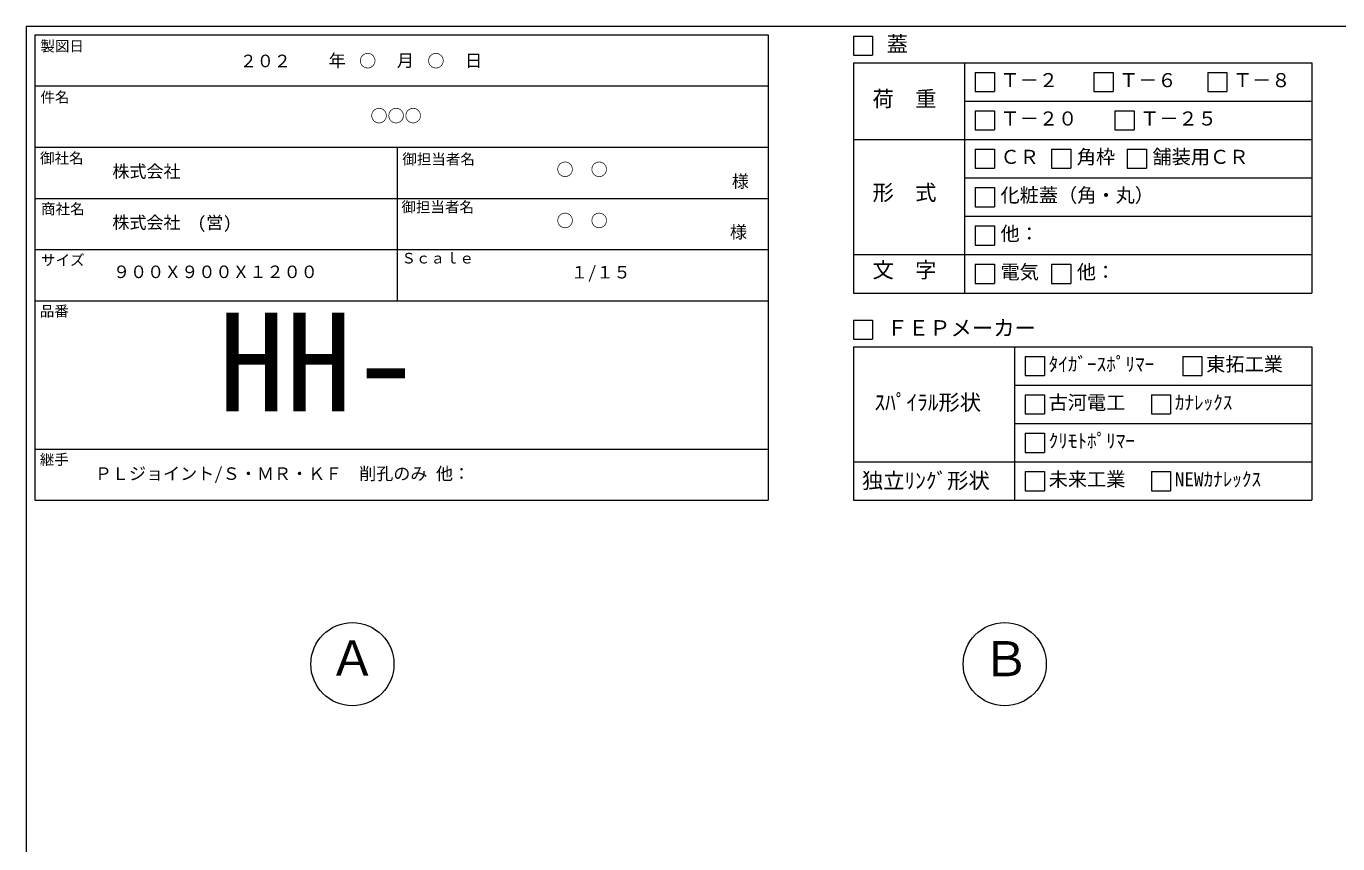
# Model space of a CAD drawing. Units: millimetres, scale not verified. Extents: x -4890 to 18490, y -2348 to 2349.
# Drawn here: x -1230 to 1846, y 431 to 2349 of the extents above; entities that cross this region are included whole.
import ezdxf
from ezdxf.enums import TextEntityAlignment as Align

# ---------------------------------------------------------------- set-up
doc = ezdxf.new("R2010")
doc.units = ezdxf.units.MM
doc.header["$LTSCALE"] = 10
for name, color, linetype, lineweight in [('0-2_waku', 7, 'Continuous', 18), ('0-3_gaikei', 7, 'Continuous', 18), ('0-E_文字１', 7, 'Continuous', 18), ('1-5_文字２', 7, 'Continuous', 5)]:
    doc.layers.add(name, color=color, linetype=linetype, lineweight=lineweight)
doc.styles.add('ＭＳ ゴシック', font='')
doc.styles.get('ＭＳ ゴシック').set_extended_font_data('MS Gothic')

msp = doc.modelspace()

# ---------------------------------------------------------------- linework, layer by layer
at = {"layer": '0-2_waku'}
for p, q in [((-1230.06, 2348.62), (-1230.06, -1926.38)), ((-1210.06, 2328.62), (-1210.06, 1236.62)), ((-1210.06, 2328.62), (509.94, 2328.62)), ((-1210.06, 2328.62), (-1210.06, 1236.62)), ((-1210.06, 2328.62), (509.94, 2328.62)), ((-1210.06, 2328.62), (-1210.06, 1236.62)), ((509.94, 2328.62), (509.94, 1236.62)), ((709.94, 2262.84), (1784.94, 2262.84)), ((709.94, 2262.84), (709.94, 1722.84)), ((970.61, 2262.84), (970.61, 1722.84)), ((1784.94, 2262.84), (1784.94, 1722.84)), ((-1210.06, 2208.62), (509.94, 2208.62)), ((-1210.06, 2208.62), (509.94, 2208.62)), ((-1210.06, 2208.62), (509.94, 2208.62)), ((-1210.06, 2208.62), (509.94, 2208.62)), ((970.61, 2172.84), (1784.94, 2172.84)), ((-1210.06, 2064.62), (509.94, 2064.62)), ((-1210.06, 2064.62), (509.94, 2064.62)), ((-360.06, 2064.62), (-360.06, 1704.62)), ((709.94, 2082.84), (1784.94, 2082.84)), ((970.61, 1992.84), (1784.94, 1992.84)), ((-1210.06, 1944.62), (509.94, 1944.62)), ((970.61, 1902.84), (1784.94, 1902.84)), ((-1210.06, 1824.62), (509.94, 1824.62)), ((709.94, 1812.84), (1784.94, 1812.84)), ((709.94, 1722.84), (1784.94, 1722.84)), ((-1210.06, 1704.62), (509.94, 1704.62)), ((709.94, 1596.62), (1784.94, 1596.62)), ((709.94, 1596.62), (709.94, 1236.62)), ((1087.76, 1596.62), (1087.76, 1236.62)), ((1784.94, 1596.62), (1784.94, 1236.62)), ((1087.76, 1506.62), (1784.94, 1506.62)), ((1087.76, 1416.62), (1784.94, 1416.62)), ((-1210.06, 1356.62), (509.94, 1356.62)), ((709.94, 1326.62), (1784.94, 1326.62)), ((-1210.06, 1236.62), (509.94, 1236.62)), ((709.94, 1236.62), (1784.94, 1236.62)), ((709.94, 1236.62), (1784.94, 1236.62))]:
    msp.add_line(p, q, dxfattribs=at)
msp.add_lwpolyline([(-1230.06, 2348.62), (4889.94, 2348.62), (4889.94, -1926.38)], dxfattribs=at)
at = {"layer": '0-3_gaikei'}
for centre in [(-465.06, 852.37), (1064.94, 852.37)]:
    msp.add_circle(centre, 97.5, dxfattribs=at)
at = {"layer": '0-E_文字１'}
for p, q in [((709.94, 2325.65), (709.94, 2280.65)), ((709.94, 2280.65), (754.94, 2280.65)), ((995.91, 2240.34), (1040.91, 2240.34)), ((995.91, 2240.34), (995.91, 2195.34)), ((995.91, 2240.34), (995.91, 2195.34)), ((995.91, 2240.34), (1040.91, 2240.34)), ((995.91, 2240.34), (995.91, 2195.34)), ((995.91, 2240.34), (1040.91, 2240.34)), ((1040.91, 2240.34), (1040.91, 2195.34)), ((1040.91, 2240.34), (1040.91, 2195.34)), ((1040.91, 2240.34), (1040.91, 2195.34)), ((1274, 2240.34), (1319, 2240.34)), ((1274, 2240.34), (1274, 2195.34)), ((1319, 2240.34), (1319, 2195.34)), ((1541.2, 2240.34), (1586.2, 2240.34)), ((1541.2, 2240.34), (1541.2, 2195.34)), ((1586.2, 2240.34), (1586.2, 2195.34)), ((995.91, 2195.34), (1040.91, 2195.34)), ((995.91, 2195.34), (1040.91, 2195.34)), ((995.91, 2195.34), (1040.91, 2195.34)), ((1274, 2195.34), (1319, 2195.34)), ((1541.2, 2195.34), (1586.2, 2195.34)), ((995.91, 2150.34), (1040.91, 2150.34)), ((995.91, 2150.34), (995.91, 2105.34)), ((1040.91, 2150.34), (1040.91, 2105.34)), ((1323.39, 2150.34), (1368.39, 2150.34)), ((1323.39, 2150.34), (1323.39, 2105.34)), ((1368.39, 2150.34), (1368.39, 2105.34)), ((995.91, 2105.34), (1040.91, 2105.34)), ((1323.39, 2105.34), (1368.39, 2105.34)), ((995.91, 2060.34), (1040.91, 2060.34)), ((995.91, 2060.34), (995.91, 2015.34)), ((995.91, 2060.34), (995.91, 2015.34)), ((1040.91, 2060.34), (1040.91, 2015.34)), ((1040.91, 2060.34), (1040.91, 2015.34)), ((1174.91, 2060.34), (1219.91, 2060.34)), ((1174.91, 2060.34), (1174.91, 2015.34)), ((1219.91, 2060.34), (1219.91, 2015.34)), ((1352.41, 2060.34), (1397.41, 2060.34)), ((1352.41, 2060.34), (1352.41, 2015.34)), ((1397.41, 2060.34), (1397.41, 2015.34)), ((995.91, 2015.34), (1040.91, 2015.34)), ((995.91, 2015.34), (1040.91, 2015.34)), ((1174.91, 2015.34), (1219.91, 2015.34)), ((1352.41, 2015.34), (1397.41, 2015.34)), ((995.91, 1970.34), (995.91, 1925.34)), ((1040.91, 1970.34), (1040.91, 1925.34)), ((995.91, 1925.34), (1040.91, 1925.34)), ((995.91, 1880.34), (1040.91, 1880.34)), ((995.91, 1880.34), (995.91, 1835.34)), ((995.91, 1880.34), (995.91, 1835.34)), ((1040.91, 1880.34), (1040.91, 1835.34)), ((1040.91, 1880.34), (1040.91, 1835.34)), ((995.91, 1835.34), (1040.91, 1835.34)), ((995.91, 1835.34), (1040.91, 1835.34)), ((995.91, 1790.34), (995.91, 1745.34)), ((1174.91, 1790.34), (1174.91, 1745.34)), ((995.91, 1745.34), (1040.91, 1745.34)), ((1174.91, 1745.34), (1219.91, 1745.34)), ((709.94, 1659.43), (709.94, 1614.43)), ((709.94, 1614.43), (754.94, 1614.43)), ((1113.06, 1574.12), (1113.06, 1529.12)), ((1482.65, 1574.12), (1527.65, 1574.12)), ((1482.65, 1574.12), (1482.65, 1529.12)), ((1482.65, 1574.12), (1527.65, 1574.12)), ((1482.65, 1574.12), (1482.65, 1529.12)), ((1482.65, 1574.12), (1527.65, 1574.12)), ((1482.65, 1574.12), (1482.65, 1529.12)), ((1527.65, 1574.12), (1527.65, 1529.12)), ((1527.65, 1574.12), (1527.65, 1529.12)), ((1527.65, 1574.12), (1527.65, 1529.12)), ((1113.06, 1529.12), (1158.06, 1529.12)), ((1482.65, 1529.12), (1527.65, 1529.12)), ((1482.65, 1529.12), (1527.65, 1529.12)), ((1482.65, 1529.12), (1527.65, 1529.12)), ((1113.06, 1484.12), (1158.06, 1484.12)), ((1113.06, 1484.12), (1113.06, 1439.12)), ((1158.06, 1484.12), (1158.06, 1439.12)), ((1408.97, 1484.12), (1408.97, 1439.12)), ((1113.06, 1439.12), (1158.06, 1439.12)), ((1408.97, 1439.12), (1453.97, 1439.12)), ((1113.06, 1394.12), (1113.06, 1349.12)), ((1113.06, 1349.12), (1158.06, 1349.12)), ((1113.06, 1304.12), (1158.06, 1304.12)), ((1113.06, 1304.12), (1113.06, 1259.12)), ((1158.06, 1304.12), (1158.06, 1259.12)), ((1408.97, 1304.12), (1453.97, 1304.12)), ((1408.97, 1304.12), (1408.97, 1259.12)), ((1453.97, 1304.12), (1453.97, 1259.12)), ((1113.06, 1259.12), (1158.06, 1259.12)), ((1408.97, 1259.12), (1453.97, 1259.12))]:
    msp.add_line(p, q, dxfattribs=at)
for points in [[(709.94, 2325.65), (754.94, 2325.65), (754.94, 2280.65)], [(709.94, 2325.65), (754.94, 2325.65), (754.94, 2280.65)], [(995.91, 2060.34), (1040.91, 2060.34), (1040.91, 2015.34)], [(995.91, 2060.34), (995.91, 2015.34), (1040.91, 2015.34)], [(995.91, 1970.34), (1040.91, 1970.34), (1040.91, 1925.34)], [(995.91, 1880.34), (1040.91, 1880.34), (1040.91, 1835.34)], [(995.91, 1880.34), (995.91, 1835.34), (1040.91, 1835.34)], [(995.91, 1790.34), (1040.91, 1790.34), (1040.91, 1745.34)], [(1174.91, 1790.34), (1219.91, 1790.34), (1219.91, 1745.34)], [(709.94, 1659.43), (754.94, 1659.43), (754.94, 1614.43)], [(1113.06, 1574.12), (1158.06, 1574.12), (1158.06, 1529.12)], [(1408.97, 1484.12), (1453.97, 1484.12), (1453.97, 1439.12)], [(1113.06, 1394.12), (1158.06, 1394.12), (1158.06, 1349.12)]]:
    msp.add_lwpolyline(points, dxfattribs=at)

# ---------------------------------------------------------------- texts
at = {"layer": '0-E_文字１', "style": 'ＭＳ ゴシック'}
for s, height, p in [('製図日', 24.93, (-1196.79, 2282.17)), ('蓋', 36.66, (788.03, 2277.73)), ('\u3000\u3000年\u3000\u3000\u3000月\u3000\u3000\u3000日', 29.33, (-600.75, 2244.56)), ('Ｔ－２', 32.99, (1055.05, 2195.83)), ('Ｔ－６', 32.99, (1333.14, 2195.83)), ('Ｔ－８', 32.99, (1600.34, 2195.83)), ('件名', 24.93, (-1196.79, 2162.17)), ('荷\u3000重', 36.66, (754.91, 2149.04)), ('Ｔ－２０', 32.99, (1055.05, 2105.83)), ('Ｔ－２５', 32.99, (1382.54, 2105.83)), ('角枠', 32.99, (1234.05, 2015.83)), ('舗装用ＣＲ', 32.99, (1411.56, 2015.83)), ('御社名', 24.93, (-1197.76, 2019.16)), ('御担当者名', 24.93, (-347.85, 2016.95)), ('御担当者名', 24.93, (-347.85, 2016.95)), ('ＣＲ', 32.99, (1055.05, 2015.83)), ('様', 29.33, (424.9, 1961.45)), ('形\u3000式', 36.66, (754.91, 1929.07)), ('化粧蓋（角・丸）', 32.99, (1055.05, 1925.83)), ('御担当者名', 24.93, (-350.06, 1904.65)), ('商社名', 24.93, (-1195.15, 1900.12)), ('様', 29.33, (420.4, 1842.53)), ('他：', 32.99, (1055.05, 1835.83)), ('サイズ', 24.93, (-1195.15, 1780.12)), ('Ｓｃａｌｅ', 24.93, (-350.06, 1784.65)), ('９００Ｘ９００Ｘ１２００', 29.33, (-1026.38, 1749.08)), ('１/１５', 29.33, (47.49, 1748.13)), ('文\u3000字', 36.66, (754.91, 1747.59)), ('電気', 32.99, (1055.05, 1745.83)), ('他：', 32.99, (1234.05, 1745.83)), ('品番', 24.93, (-1198.15, 1660.48)), ('HH-', 230.9, (-779.33, 1376.45)), ('ＦＥＰメーカー', 36.66, (788.03, 1611.51)), ('ﾀｲｶﾞｰｽﾎﾟﾘﾏｰ', 32.99, (1168.03, 1529.6)), ('東拓工業', 32.99, (1537.61, 1529.6)), ('ｽﾊﾟｲﾗﾙ形状', 36.66, (759.56, 1436.96)), ('古河電工', 32.99, (1168.03, 1439.6)), ('ｶﾅﾚｯｸｽ', 32.99, (1463.94, 1439.6)), ('ｸﾘﾓﾄﾎﾟﾘﾏｰ', 32.99, (1168.03, 1349.6)), ('継手', 24.93, (-1198.15, 1312.48)), ('ＰＬジョイント/Ｓ・ＭＲ・ＫＦ\u3000削孔のみ 他：', 29.33, (-1069.07, 1275.82)), ('独立ﾘﾝｸﾞ形状', 36.66, (730.03, 1253.48)), ('未来工業', 32.99, (1168.03, 1259.6)), ('NEWｶﾅﾚｯｸｽ', 32.99, (1463.94, 1259.6)), ('Ａ', 82.48, (-521.12, 800.45)), ('Ｂ', 82.48, (1011.24, 799.12))]:
    msp.add_text(s, height=height, dxfattribs=at).set_placement(p, align=Align.BOTTOM_LEFT)
at = {"layer": '1-5_文字２', "style": 'ＭＳ ゴシック'}
for s, p in [('\u3000\u3000２０２\u3000\u3000\u3000\u3000○\u3000\u3000\u3000○', (-809.22, 2243.78)), ('○○○', (-422.54, 2114.96)), ('○\u3000○', (13.73, 1989.08)), ('株式会社', (-1028.06, 1984.7)), ('○\u3000○', (13.73, 1869.08)), ('株式会社\u3000(営)', (-1028.06, 1864.7))]:
    msp.add_text(s, height=29.33, dxfattribs=at).set_placement(p, align=Align.BOTTOM_LEFT)

doc.saveas('drawing.dxf')
